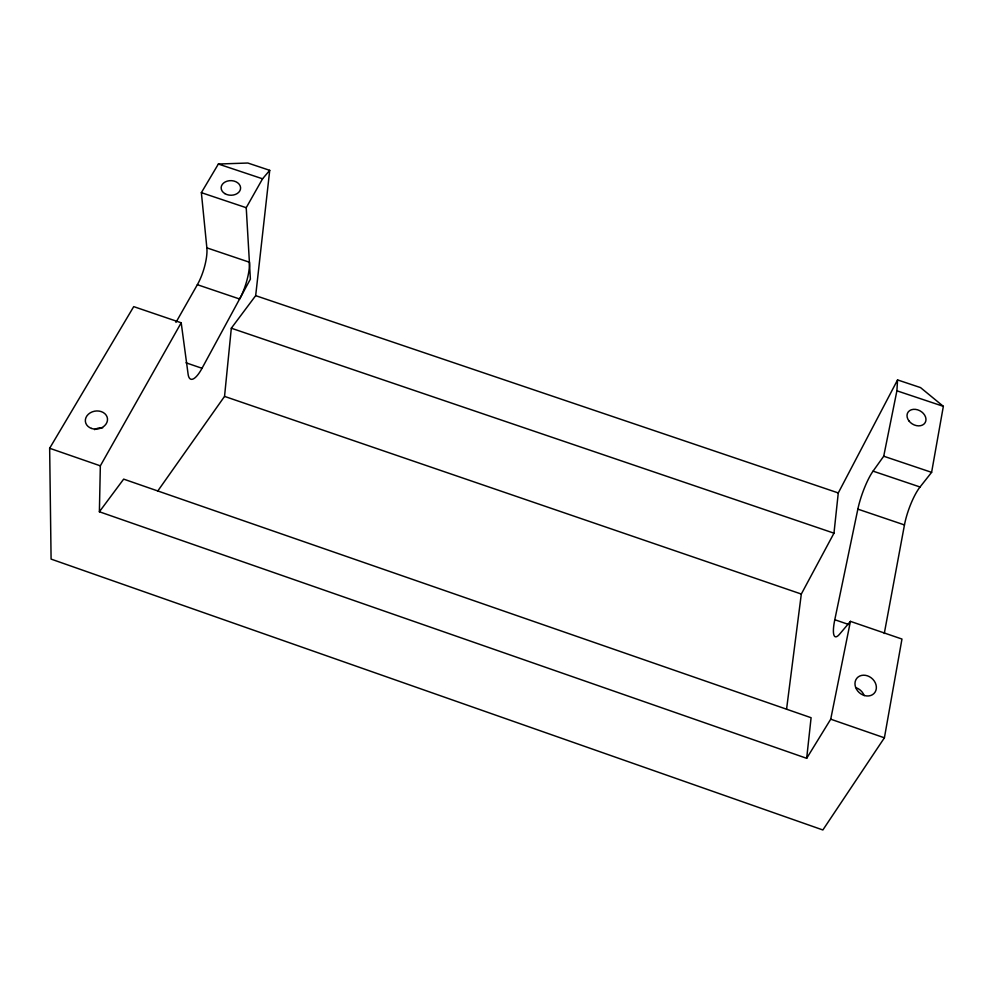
<?xml version="1.0" encoding="UTF-8"?>
<svg xmlns="http://www.w3.org/2000/svg" width="993" height="993" viewBox="0 0 993 993"><rect width="100%" height="100%" fill="white"/><g stroke="black" fill="none" stroke-linecap="round" stroke-linejoin="round"><path stroke-width="1.49" d="M850.43 621.37L830.719 719.193L806.676 758.317L99.387 511.767L100.343 465.841L181.198 322.787L133.72 306.626L49.65 448.265L51.09 559.096L822.862 829.974L884.403 737.811L901.967 639.045L850.43 621.37L839.619 634.13A31.255 6.79 -71.3 0 1 834.79 619.731L857.853 509.136A29.802 6.132 -70.2 0 1 873.058 471.141L883.72 456.221L896.902 390.808L897.56 379.922L920.523 387.593L943.35 406.336L931.608 472.345L920.039 486.992A29.852 7.224 -70.1 0 0 904.462 524.937L884.279 633.497M157.813 490.939L224.542 396.393L231.319 328.211L255.673 295.653L269.724 170.337L247.828 163.026L218.361 164.031L201.368 192.654L206.854 247.853A27.63 8.614 -72.5 0 1 197.359 284.693L175.96 322.39M786.555 709.275L801.314 594.05L833.971 533.179L838.278 492.938L897.56 379.922M806.676 758.317L811.095 717.716L123.666 479.123L99.387 511.767M181.198 322.787L188.099 374.15A28.586 8.292 -71.3 0 0 202.026 368.279L250.385 279.12L246.227 207.698L262.562 178.802L269.724 170.337M218.361 164.031L262.562 178.802M896.902 390.808L943.35 406.336M201.368 192.654L246.227 207.698M883.72 456.221L931.608 472.345M873.058 471.141L920.039 486.992M206.854 247.853L249.454 262.239A27.667 7.708 -72.3 0 1 239.648 299.017L197.359 284.693M255.673 295.653L838.278 492.938M857.853 509.136L904.462 524.937M231.319 328.211L833.971 533.179M186.014 362.805L202.026 368.279M224.542 396.393L801.314 594.05M834.79 619.731L849.189 624.659M49.65 448.265L100.343 465.841M830.719 719.193L884.403 737.811M856.14 687.752A11.258 9.396 41 0 1 864.146 695.609M94.558 429.634A10.923 8.912 -9.6 0 1 102.689 427.834M224.865 193.623A9.719 7.299 1.3 0 0 240.492 189.08A9.719 7.299 1.3 0 0 227.26 181.123A9.719 7.299 1.3 0 0 224.865 193.623M908.868 420.821A10.029 7.621 29.9 0 0 925.191 422.584A10.029 7.621 29.9 0 0 915.447 409.364A10.029 7.621 29.9 0 0 908.868 420.821M855.631 687.355A11.494 9.533 40.5 0 0 873.902 693.598A11.494 9.533 40.5 0 0 867.485 675.836A11.494 9.533 40.5 0 0 855.631 687.355M91.579 428.455A11.146 9.036 -9.1 0 0 107.492 418.773A11.146 9.036 -9.1 0 0 90.189 412.865A11.146 9.036 -9.1 0 0 91.579 428.455"/></g></svg>
